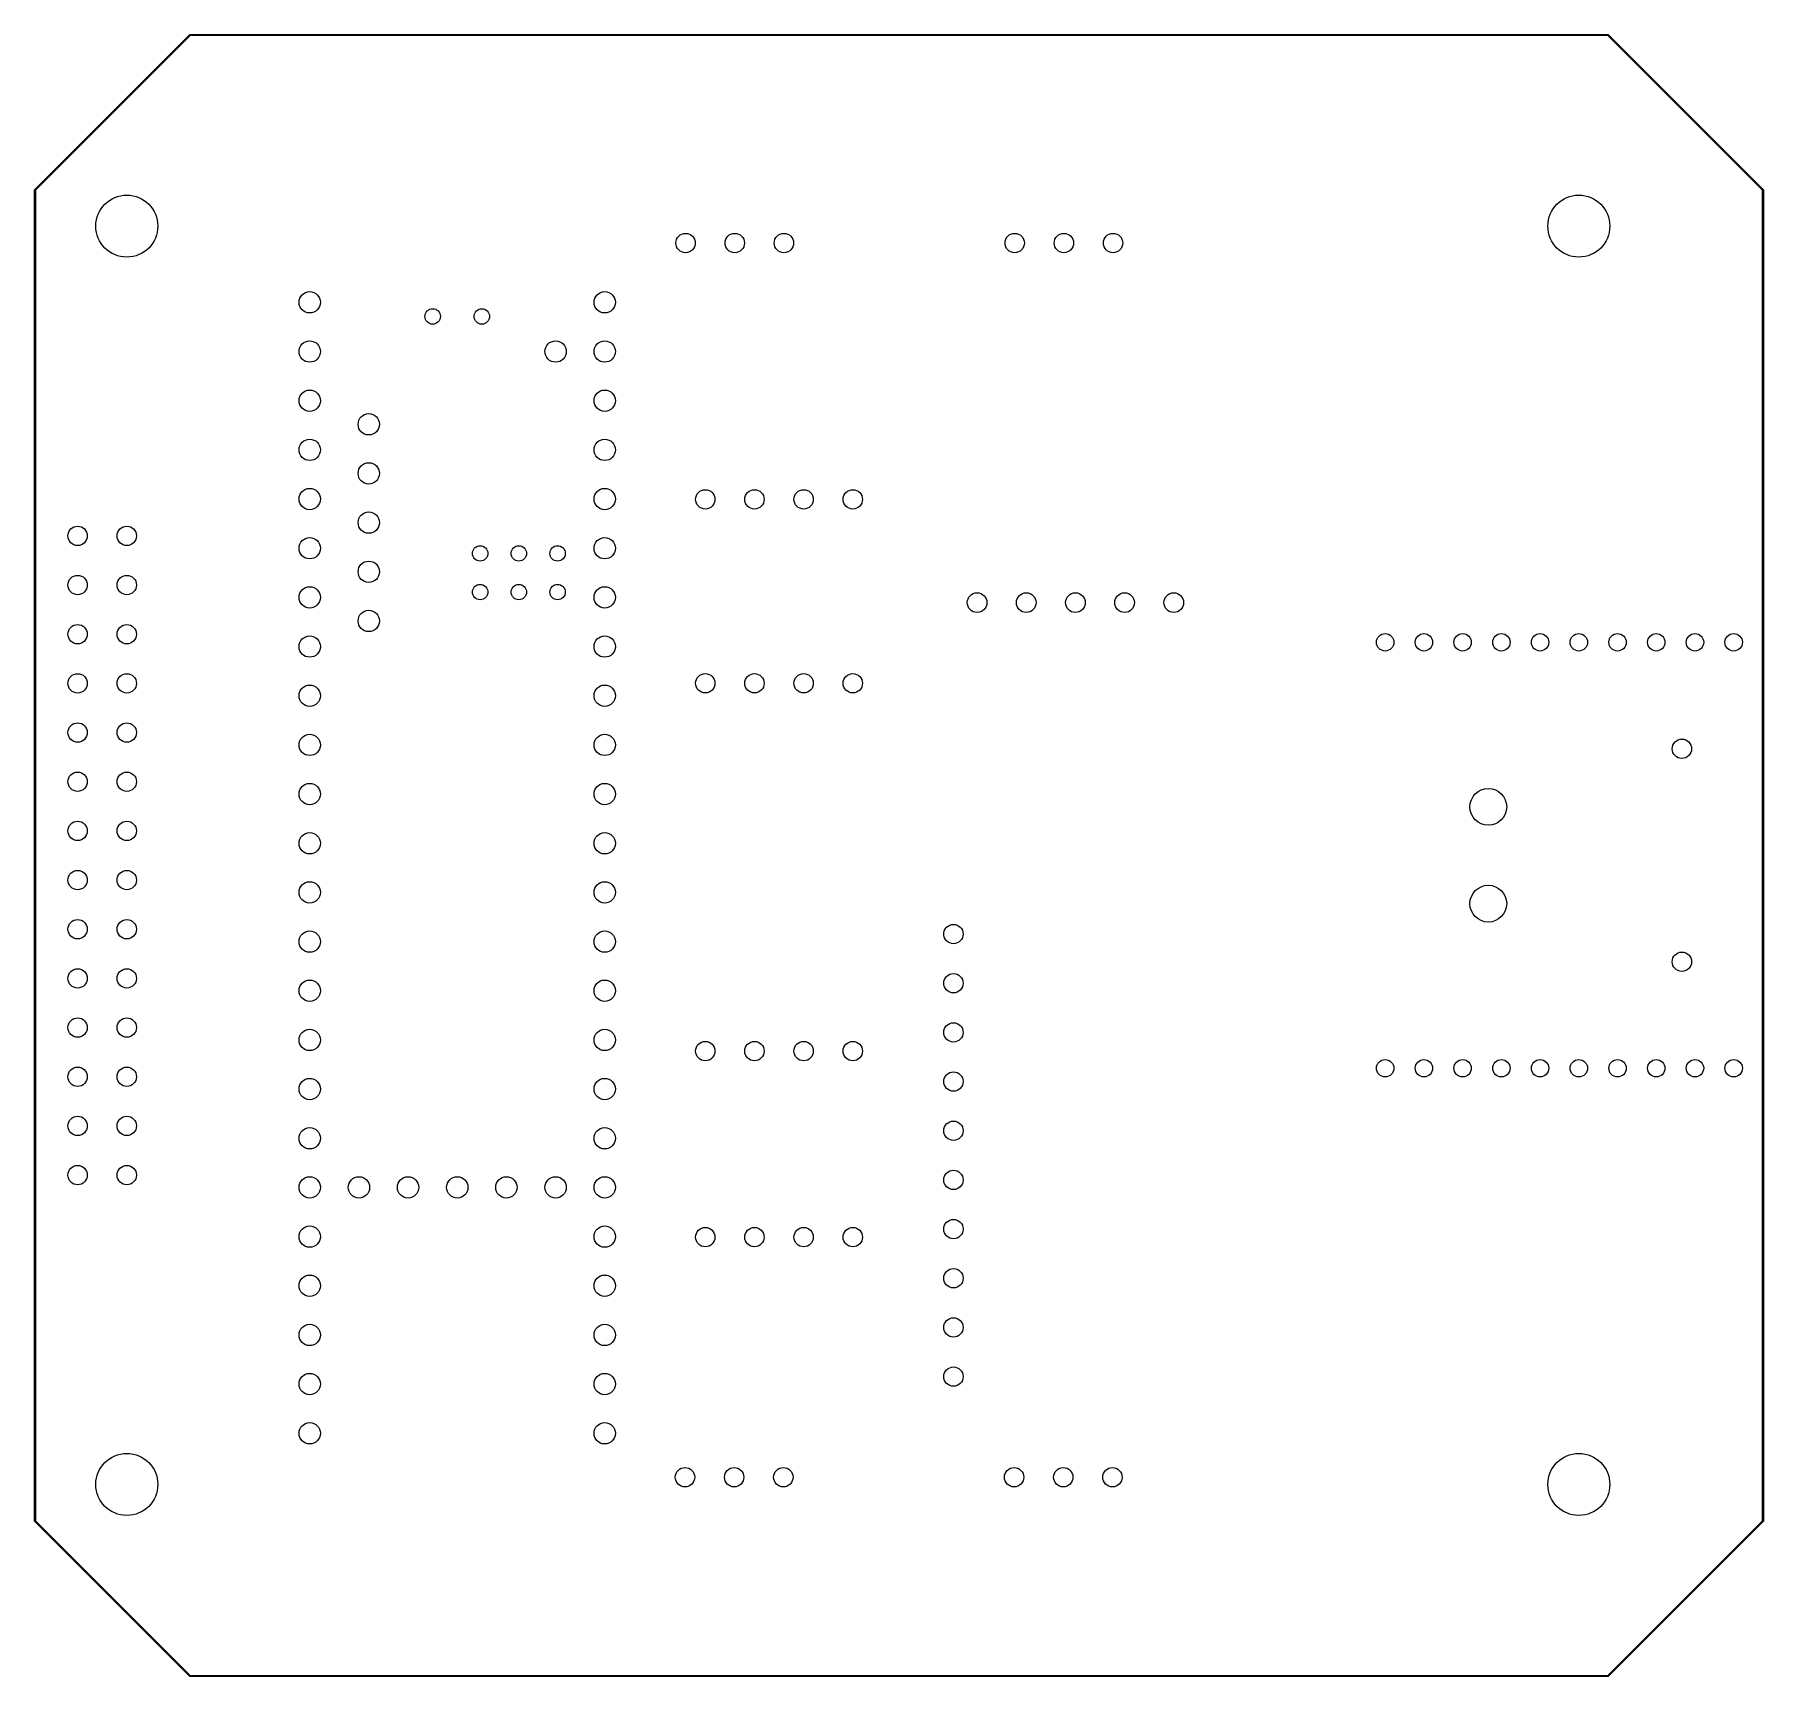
# Model space of a CAD drawing. Extents: x 2.06 to 5.57, y -4.56 to -1.22.
import ezdxf

# ---------------------------------------------------------------- set-up
doc = ezdxf.new("R2010")
doc.units = 0
doc.header["$MEASUREMENT"] = 0
doc.layers.add('BLACK', color=7, linetype='CONTINUOUS')

msp = doc.modelspace()

# ---------------------------------------------------------------- linework, layer by layer
at = {"layer": 'BLACK', "linetype": 'CONTINUOUS'}
for p, q in [((2.0568, -1.5399), (2.3718, -1.225)), ((2.3729, -1.2266), (2.0585, -1.541)), ((2.3718, -1.225), (2.3721, -1.2248)), ((2.3721, -1.2248), (2.3725, -1.2247)), ((2.3721, -1.2248), (2.3721, -1.2248)), ((2.3725, -1.2247), (5.2563, -1.2247)), ((5.2559, -1.2266), (2.3729, -1.2266)), ((5.5703, -1.541), (5.2559, -1.2266)), ((5.2563, -1.2247), (5.2567, -1.2248)), ((5.2567, -1.2248), (5.257, -1.225)), ((5.257, -1.225), (5.572, -1.5399)), ((2.0565, -1.5406), (2.0566, -1.5402)), ((2.0565, -4.2477), (2.0565, -1.5406)), ((2.0566, -1.5402), (2.0568, -1.5399)), ((2.0566, -1.5402), (2.0566, -1.5402)), ((2.0585, -1.541), (2.0585, -4.2473)), ((5.5703, -4.2473), (5.5703, -1.541)), ((5.572, -1.5399), (5.5722, -1.5402)), ((5.5722, -1.5402), (5.5722, -1.5402)), ((5.5722, -1.5402), (5.5723, -1.5406)), ((5.5723, -1.5406), (5.5723, -4.2477)), ((2.0566, -4.2481), (2.0565, -4.2477)), ((2.0568, -4.2484), (2.0566, -4.2481)), ((2.3718, -4.5634), (2.0568, -4.2484)), ((2.0585, -4.2473), (2.3729, -4.5617)), ((5.2559, -4.5617), (5.5703, -4.2473)), ((5.572, -4.2484), (5.257, -4.5634)), ((5.5722, -4.2481), (5.572, -4.2484)), ((5.5723, -4.2477), (5.5722, -4.2481)), ((5.5722, -4.2481), (5.5722, -4.2481)), ((2.3721, -4.5636), (2.3718, -4.5634)), ((2.3725, -4.5637), (2.3721, -4.5636)), ((2.3721, -4.5636), (2.3721, -4.5636)), ((5.2563, -4.5637), (2.3725, -4.5637)), ((2.3729, -4.5617), (5.2559, -4.5617)), ((5.2567, -4.5636), (5.2563, -4.5637)), ((5.257, -4.5634), (5.2567, -4.5636))]:
    msp.add_line(p, q, dxfattribs=at)
at = {"layer": 'BLACK'}
for centre, radius in [((2.2441, -1.6142), 0.063), ((5.1969, -1.6142), 0.063), ((3.3804, -1.6486), 0.0197), ((3.4804, -1.6486), 0.0197), ((3.5804, -1.6486), 0.0197), ((4.0497, -1.6486), 0.0197), ((4.1497, -1.6486), 0.0197), ((4.2497, -1.6486), 0.0197), ((2.6161, -1.7692), 0.0217), ((3.2161, -1.7692), 0.0217), ((2.8661, -1.7979), 0.0157), ((2.9661, -1.7979), 0.0157), ((2.6161, -1.8692), 0.0217), ((3.1161, -1.8692), 0.0217), ((3.2161, -1.8692), 0.0217), ((2.6161, -1.9692), 0.0217), ((3.2161, -1.9692), 0.0217), ((2.7362, -2.0172), 0.0217), ((2.6161, -2.0692), 0.0217), ((3.2161, -2.0692), 0.0217), ((2.7362, -2.1172), 0.0217), ((2.6161, -2.1692), 0.0217), ((3.2161, -2.1692), 0.0217), ((3.4205, -2.1699), 0.0197), ((3.5205, -2.1699), 0.0197), ((3.6205, -2.1699), 0.0197), ((3.7205, -2.1699), 0.0197), ((2.7362, -2.2172), 0.0217), ((2.1441, -2.2441), 0.0197), ((2.2441, -2.2441), 0.0197), ((2.6161, -2.2692), 0.0217), ((3.2161, -2.2692), 0.0217), ((2.9626, -2.2798), 0.0157), ((3.0414, -2.2798), 0.0157), ((3.1201, -2.2798), 0.0157), ((2.7362, -2.3172), 0.0217), ((2.1441, -2.3441), 0.0197), ((2.2441, -2.3441), 0.0197), ((2.6161, -2.3692), 0.0217), ((2.9626, -2.3585), 0.0157), ((3.0414, -2.3585), 0.0157), ((3.1201, -2.3585), 0.0157), ((3.2161, -2.3692), 0.0217), ((3.9732, -2.3799), 0.02), ((4.0732, -2.3799), 0.02), ((4.1732, -2.3799), 0.02), ((4.2732, -2.3799), 0.02), ((4.3732, -2.3799), 0.02), ((2.1441, -2.4441), 0.0197), ((2.2441, -2.4441), 0.0197), ((2.7362, -2.4172), 0.0217), ((2.6161, -2.4692), 0.0217), ((3.2161, -2.4692), 0.0217), ((4.8031, -2.4606), 0.0177), ((4.8819, -2.4606), 0.0177), ((4.9606, -2.4606), 0.0177), ((5.0394, -2.4606), 0.0177), ((5.1181, -2.4606), 0.0177), ((5.1969, -2.4606), 0.0177), ((5.2756, -2.4606), 0.0177), ((5.3543, -2.4606), 0.0177), ((5.4331, -2.4606), 0.0177), ((5.5118, -2.4606), 0.0177), ((2.1441, -2.5441), 0.0197), ((2.2441, -2.5441), 0.0197), ((3.4205, -2.5439), 0.0197), ((3.5205, -2.5439), 0.0197), ((3.6205, -2.5439), 0.0197), ((3.7205, -2.5439), 0.0197), ((2.6161, -2.5692), 0.0217), ((3.2161, -2.5692), 0.0217), ((2.1441, -2.6441), 0.0197), ((2.2441, -2.6441), 0.0197), ((2.6161, -2.6692), 0.0217), ((3.2161, -2.6692), 0.0217), ((5.4065, -2.6772), 0.0197), ((2.1441, -2.7441), 0.0197), ((2.2441, -2.7441), 0.0197), ((2.6161, -2.7692), 0.0217), ((3.2161, -2.7692), 0.0217), ((5.0128, -2.7953), 0.0374), ((2.1441, -2.8441), 0.0197), ((2.2441, -2.8441), 0.0197), ((2.6161, -2.8692), 0.0217), ((3.2161, -2.8692), 0.0217), ((2.1441, -2.9441), 0.0197), ((2.2441, -2.9441), 0.0197), ((2.6161, -2.9692), 0.0217), ((3.2161, -2.9692), 0.0217), ((5.0128, -2.9921), 0.0374), ((2.1441, -3.0441), 0.0197), ((2.2441, -3.0441), 0.0197), ((2.6161, -3.0692), 0.0217), ((3.2161, -3.0692), 0.0217), ((3.9252, -3.0539), 0.0197), ((5.4065, -3.1102), 0.0197), ((2.1441, -3.1441), 0.0197), ((2.2441, -3.1441), 0.0197), ((2.6161, -3.1692), 0.0217), ((3.2161, -3.1692), 0.0217), ((3.9252, -3.1539), 0.0197), ((2.1441, -3.2441), 0.0197), ((2.2441, -3.2441), 0.0197), ((3.9252, -3.2539), 0.0197), ((2.6161, -3.2692), 0.0217), ((3.2161, -3.2692), 0.0217), ((3.4205, -3.2919), 0.0197), ((3.5205, -3.2919), 0.0197), ((3.6205, -3.2919), 0.0197), ((3.7205, -3.2919), 0.0197), ((2.1441, -3.3441), 0.0197), ((2.2441, -3.3441), 0.0197), ((3.9252, -3.3539), 0.0197), ((4.8031, -3.3268), 0.0177), ((4.8819, -3.3268), 0.0177), ((4.9606, -3.3268), 0.0177), ((5.0394, -3.3268), 0.0177), ((5.1181, -3.3268), 0.0177), ((5.1969, -3.3268), 0.0177), ((5.2756, -3.3268), 0.0177), ((5.3543, -3.3268), 0.0177), ((5.4331, -3.3268), 0.0177), ((5.5118, -3.3268), 0.0177), ((2.6161, -3.3692), 0.0217), ((3.2161, -3.3692), 0.0217), ((2.1441, -3.4441), 0.0197), ((2.2441, -3.4441), 0.0197), ((3.9252, -3.4539), 0.0197), ((2.6161, -3.4692), 0.0217), ((3.2161, -3.4692), 0.0217), ((2.1441, -3.5441), 0.0197), ((2.2441, -3.5441), 0.0197), ((2.6161, -3.5692), 0.0217), ((2.7161, -3.5692), 0.0217), ((2.8161, -3.5692), 0.0217), ((2.9161, -3.5692), 0.0217), ((3.0161, -3.5692), 0.0217), ((3.1161, -3.5692), 0.0217), ((3.2161, -3.5692), 0.0217), ((3.9252, -3.5539), 0.0197), ((2.6161, -3.6692), 0.0217), ((3.2161, -3.6692), 0.0217), ((3.4205, -3.6703), 0.0197), ((3.5205, -3.6703), 0.0197), ((3.6205, -3.6703), 0.0197), ((3.7205, -3.6703), 0.0197), ((3.9252, -3.6539), 0.0197), ((2.6161, -3.7692), 0.0217), ((3.2161, -3.7692), 0.0217), ((3.9252, -3.7539), 0.0197), ((2.6161, -3.8692), 0.0217), ((3.2161, -3.8692), 0.0217), ((3.9252, -3.8539), 0.0197), ((3.9252, -3.9539), 0.0197), ((2.6161, -3.9692), 0.0217), ((3.2161, -3.9692), 0.0217), ((2.6161, -4.0692), 0.0217), ((3.2161, -4.0692), 0.0217), ((2.2441, -4.1732), 0.063), ((5.1969, -4.1732), 0.063), ((3.3792, -4.1585), 0.0197), ((3.4792, -4.1585), 0.0197), ((3.5792, -4.1585), 0.0197), ((4.0485, -4.1585), 0.0197), ((4.1485, -4.1585), 0.0197), ((4.2485, -4.1585), 0.0197)]:
    msp.add_circle(centre, radius, dxfattribs=at)

doc.saveas('drawing.dxf')
